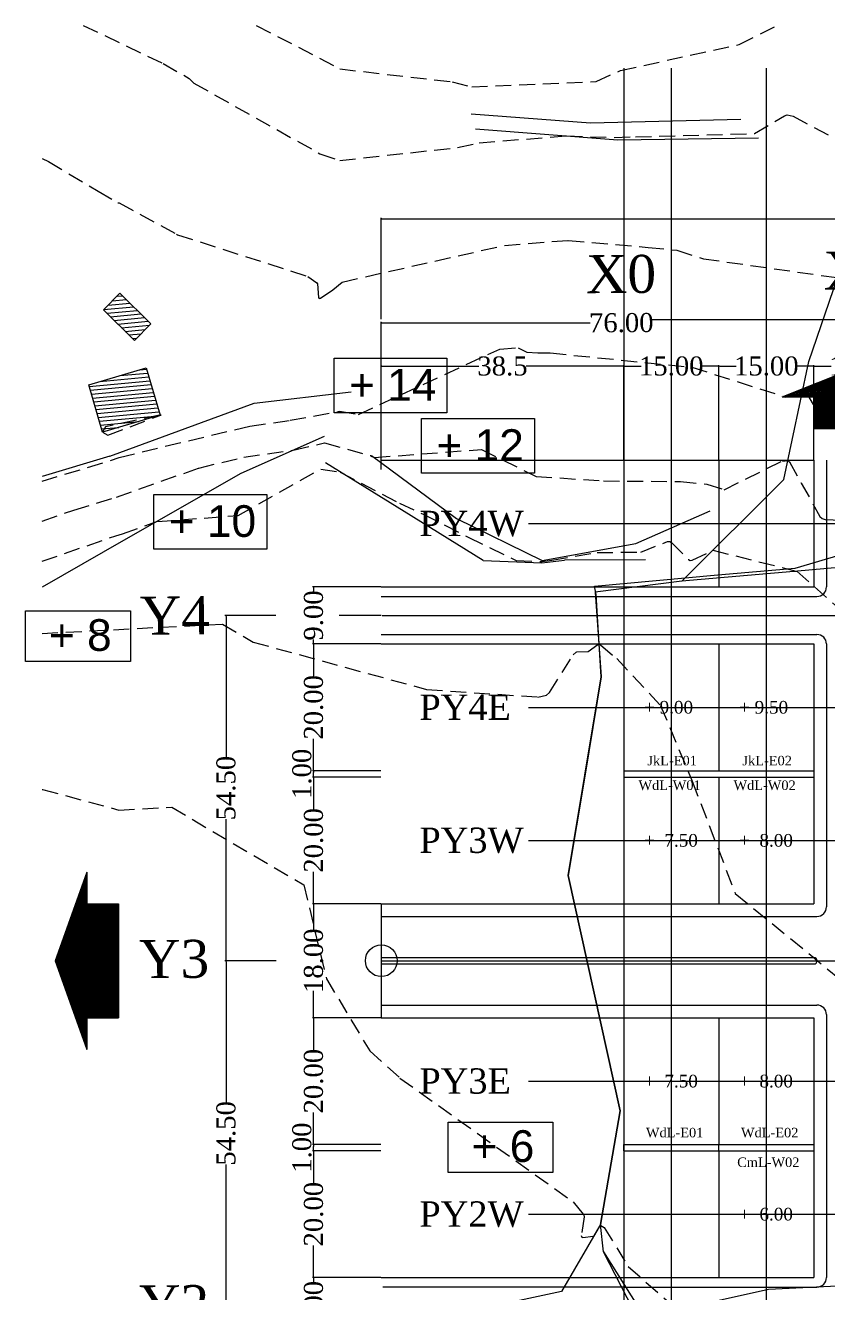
# Model space of a CAD drawing. Extents: x 15746 to 36625, y 87803 to 171760.
# Drawn here: x 15745.6 to 15872.2, y 88442.1 to 88642.1 of the extents above; entities that cross this region are included whole.
import ezdxf

# ---------------------------------------------------------------- set-up
doc = ezdxf.new("R2010")
doc.units = 0
doc.header["$LTSCALE"] = 5
doc.header["$MEASUREMENT"] = 0
doc.linetypes.add('DASHED', pattern=[0.75, 0.5, -0.25])
for name, color, linetype in [('BOUNDARY', 7, 'FENCELINE2'), ('CONTOUR', 254, 'Continuous'), ('Demarcation', 7, 'Continuous'), ('EXISTING BUILDING', 21, 'Continuous'), ('Phase1', 7, 'Continuous'), ('RELIEF', 255, 'Continuous'), ('STREAM & RIVER FRONT', 161, 'Continuous'), ('text', 7, 'Continuous')]:
    doc.layers.add(name, color=color, linetype=linetype)
doc.styles.get("Standard").update_dxf_attribs({"font": 'TIMES.TTF', "height": 3})
doc.linetypes.add('FENCELINE2', pattern='A,0.25,-0.1,[132,ltypeshp.shx,S=0.1,R=0,X=-0.1,Y=0],-0.1,1', length=1.45)
doc.dimstyles.get("Standard").update_dxf_attribs({"dimtxt": 0.2, "dimasz": 0.3, "dimexe": 0.18, "dimexo": 0.0625, "dimgap": 0.09, "dimtad": 0, "dimzin": 0, "dimdsep": 46, "dimtxsty": 'Standard', "dimblk": 'DOT', "dimcen": 0.09, "dimadec": 0, "dimazin": 0, "dimtfac": 1, "dimtofl": 0, "dimtmove": 2, "dimatfit": 2, "dimfxl": 1, "dimtolj": 1, "dimtzin": 0, "dimarcsym": 0})

# ---------------------------------------------------------------- blocks, each defined once
blk = doc.blocks.new('_Dot')
at = {"color": 0, "linetype": 'ByBlock', "lineweight": -2}
blk.add_line((-0.5, 0), (-1, 0), dxfattribs=at)
at = {"color": 0, "linetype": 'ByBlock', "const_width": 0.5}
blk.add_lwpolyline([(-0.25, 0, 1), (0.25, 0, 1)], format="xyb", close=True, dxfattribs=at)
blk = doc.blocks.new('*D49')
at = {"layer": 'Defpoints', "color": 0}
for p in [(15855.03, 88588.34), (15840.03, 88573.49), (15855.03, 88573.49)]:
    blk.add_point(p, dxfattribs=at)
at = {"layer": 'Demarcation', "color": 0, "lineweight": -2}
for p, q in [((15840.03, 88573.55), (15840.03, 88588.52)), ((15840.33, 88588.34), (15842.79, 88588.34)), ((15854.73, 88588.34), (15852.26, 88588.34)), ((15855.03, 88573.55), (15855.03, 88588.52))]:
    blk.add_line(p, q, dxfattribs=at)
at = {"layer": 'Demarcation', "color": 0, "lineweight": -2, "xscale": 0.3000000000000001, "yscale": 0.3000000000000001, "zscale": 0.3000000000000001, "rotation": 180}
blk.add_blockref('_Dot', (15840.03, 88588.34), dxfattribs=at)
at = {"layer": 'Demarcation', "color": 0, "lineweight": -2, "xscale": 0.3000000000000001, "yscale": 0.3000000000000001, "zscale": 0.3000000000000001}
blk.add_blockref('_Dot', (15855.03, 88588.34), dxfattribs=at)
at = {"layer": 'Demarcation', "color": 0, "insert": (15847.53, 88588.34), "char_height": 3, "attachment_point": 5}
blk.add_mtext('\\A1;15.00', dxfattribs=at)
blk = doc.blocks.new('*D50')
at = {"layer": 'Defpoints', "color": 0}
for p in [(15870.03, 88588.34), (15855.03, 88573.49), (15870.03, 88573.49)]:
    blk.add_point(p, dxfattribs=at)
at = {"layer": 'Demarcation', "color": 0, "lineweight": -2}
for p, q in [((15855.03, 88573.55), (15855.03, 88588.52)), ((15855.33, 88588.34), (15857.79, 88588.34)), ((15869.73, 88588.34), (15867.26, 88588.34)), ((15870.03, 88573.55), (15870.03, 88588.52))]:
    blk.add_line(p, q, dxfattribs=at)
at = {"layer": 'Demarcation', "color": 0, "lineweight": -2, "xscale": 0.3000000000000001, "yscale": 0.3000000000000001, "zscale": 0.3000000000000001, "rotation": 180}
blk.add_blockref('_Dot', (15855.03, 88588.34), dxfattribs=at)
at = {"layer": 'Demarcation', "color": 0, "lineweight": -2, "xscale": 0.3000000000000001, "yscale": 0.3000000000000001, "zscale": 0.3000000000000001}
blk.add_blockref('_Dot', (15870.03, 88588.34), dxfattribs=at)
at = {"layer": 'Demarcation', "color": 0, "insert": (15862.53, 88588.34), "char_height": 3, "attachment_point": 5}
blk.add_mtext('\\A1;15.00', dxfattribs=at)
blk = doc.blocks.new('*D68')
at = {"layer": 'Defpoints', "color": 0}
for p in [(15840.03, 88588.34), (15801.76, 88573.49), (15840.03, 88573.49)]:
    blk.add_point(p, dxfattribs=at)
at = {"layer": 'Demarcation', "color": 0, "lineweight": -2}
for p, q in [((15801.76, 88573.55), (15801.76, 88588.52)), ((15802.06, 88588.34), (15817.16, 88588.34)), ((15839.73, 88588.34), (15824.62, 88588.34)), ((15840.03, 88573.55), (15840.03, 88588.52))]:
    blk.add_line(p, q, dxfattribs=at)
at = {"layer": 'Demarcation', "color": 0, "lineweight": -2, "xscale": 0.3000000000000001, "yscale": 0.3000000000000001, "zscale": 0.3000000000000001, "rotation": 180}
blk.add_blockref('_Dot', (15801.76, 88588.34), dxfattribs=at)
at = {"layer": 'Demarcation', "color": 0, "lineweight": -2, "xscale": 0.3000000000000001, "yscale": 0.3000000000000001, "zscale": 0.3000000000000001}
blk.add_blockref('_Dot', (15840.03, 88588.34), dxfattribs=at)
at = {"layer": 'Demarcation', "color": 0, "insert": (15820.89, 88588.34), "char_height": 3, "attachment_point": 5}
blk.add_mtext('\\A1;38.5', dxfattribs=at)
blk = doc.blocks.new('*D71')
at = {"layer": 'Defpoints', "color": 0}
for p in [(16190.16, 88611.6), (15801.76, 88595.68), (16190.16, 88595.68)]:
    blk.add_point(p, dxfattribs=at)
at = {"layer": 'Demarcation', "color": 0, "lineweight": -2}
for p, q in [((15801.76, 88595.74), (15801.76, 88611.78)), ((15802.06, 88611.6), (15989.95, 88611.6)), ((16189.86, 88611.6), (16001.97, 88611.6)), ((16190.16, 88595.74), (16190.16, 88611.78))]:
    blk.add_line(p, q, dxfattribs=at)
at = {"layer": 'Demarcation', "color": 0, "lineweight": -2, "xscale": 0.3000000000000001, "yscale": 0.3000000000000001, "zscale": 0.3000000000000001, "rotation": 180}
blk.add_blockref('_Dot', (15801.76, 88611.6), dxfattribs=at)
at = {"layer": 'Demarcation', "color": 0, "lineweight": -2, "xscale": 0.3000000000000001, "yscale": 0.3000000000000001, "zscale": 0.3000000000000001}
blk.add_blockref('_Dot', (16190.16, 88611.6), dxfattribs=at)
at = {"layer": 'Demarcation', "color": 0, "insert": (15995.96, 88611.6), "char_height": 3, "attachment_point": 5}
blk.add_mtext('\\A1;389.00', dxfattribs=at)
blk = doc.blocks.new('*D74')
at = {"layer": 'Defpoints', "color": 0}
for p in [(15791.09, 88523.49), (15801.76, 88523.49), (15801.76, 88503.49)]:
    blk.add_point(p, dxfattribs=at)
at = {"layer": 'Demarcation', "color": 0, "lineweight": -2}
for p, q in [((15801.69, 88523.49), (15790.91, 88523.49)), ((15791.09, 88523.19), (15791.09, 88518.44)), ((15791.09, 88503.79), (15791.09, 88508.54)), ((15801.69, 88503.49), (15790.91, 88503.49))]:
    blk.add_line(p, q, dxfattribs=at)
at = {"layer": 'Demarcation', "color": 0, "lineweight": -2, "xscale": 0.3000000000000001, "yscale": 0.3000000000000001, "zscale": 0.3000000000000001}
for p, rotation in [((15791.09, 88523.49), 90), ((15791.09, 88503.49), 270)]:
    blk.add_blockref('_Dot', p, dxfattribs=dict(at, rotation=rotation))
at = {"layer": 'Demarcation', "color": 0, "insert": (15791.09, 88513.49), "char_height": 3, "attachment_point": 5, "rotation": 90}
blk.add_mtext('\\A1;20.00', dxfattribs=at)
blk = doc.blocks.new('*D75')
at = {"layer": 'Defpoints', "color": 0}
for p in [(15791.09, 88524.49), (15801.76, 88524.49), (15801.76, 88523.49)]:
    blk.add_point(p, dxfattribs=at)
at = {"layer": 'Demarcation', "color": 0, "lineweight": -2}
for p, q in [((15801.69, 88524.49), (15790.91, 88524.49)), ((15801.69, 88523.49), (15790.91, 88523.49)), ((15791.09, 88523.79), (15791.09, 88524.19))]:
    blk.add_line(p, q, dxfattribs=at)
at = {"layer": 'Demarcation', "color": 0, "lineweight": -2, "xscale": 0.3000000000000001, "yscale": 0.3000000000000001, "zscale": 0.3000000000000001}
for p, rotation in [((15791.09, 88524.49), 90), ((15791.09, 88523.49), 270)]:
    blk.add_blockref('_Dot', p, dxfattribs=dict(at, rotation=rotation))
at = {"layer": 'Demarcation', "color": 0, "insert": (15789.25, 88523.99), "char_height": 3, "attachment_point": 5, "rotation": 90}
blk.add_mtext('\\A1;1.00', dxfattribs=at)
blk = doc.blocks.new('*D76')
at = {"layer": 'Defpoints', "color": 0}
for p in [(15791.09, 88544.49), (15801.76, 88544.49), (15801.69, 88524.49)]:
    blk.add_point(p, dxfattribs=at)
at = {"layer": 'Demarcation', "color": 0, "lineweight": -2}
for p, q in [((15801.69, 88544.49), (15790.91, 88544.49)), ((15791.09, 88544.19), (15791.09, 88539.44)), ((15791.09, 88524.79), (15791.09, 88529.54)), ((15801.63, 88524.49), (15790.91, 88524.49))]:
    blk.add_line(p, q, dxfattribs=at)
at = {"layer": 'Demarcation', "color": 0, "lineweight": -2, "xscale": 0.3000000000000001, "yscale": 0.3000000000000001, "zscale": 0.3000000000000001}
for p, rotation in [((15791.09, 88544.49), 90), ((15791.09, 88524.49), 270)]:
    blk.add_blockref('_Dot', p, dxfattribs=dict(at, rotation=rotation))
at = {"layer": 'Demarcation', "color": 0, "insert": (15791.09, 88534.49), "char_height": 3, "attachment_point": 5, "rotation": 90}
blk.add_mtext('\\A1;20.00', dxfattribs=at)
blk = doc.blocks.new('*D51')
at = {"layer": 'Defpoints', "color": 0}
for p in [(15885.03, 88588.34), (15870.03, 88573.49), (15885.03, 88573.49)]:
    blk.add_point(p, dxfattribs=at)
at = {"layer": 'Demarcation', "color": 0, "lineweight": -2}
for p, q in [((15870.03, 88573.55), (15870.03, 88588.52)), ((15870.33, 88588.34), (15872.79, 88588.34)), ((15884.73, 88588.34), (15882.26, 88588.34)), ((15885.03, 88573.55), (15885.03, 88588.52))]:
    blk.add_line(p, q, dxfattribs=at)
at = {"layer": 'Demarcation', "color": 0, "lineweight": -2, "xscale": 0.3000000000000001, "yscale": 0.3000000000000001, "zscale": 0.3000000000000001, "rotation": 180}
blk.add_blockref('_Dot', (15870.03, 88588.34), dxfattribs=at)
at = {"layer": 'Demarcation', "color": 0, "lineweight": -2, "xscale": 0.3000000000000001, "yscale": 0.3000000000000001, "zscale": 0.3000000000000001}
blk.add_blockref('_Dot', (15885.03, 88588.34), dxfattribs=at)
at = {"layer": 'Demarcation', "color": 0, "insert": (15877.53, 88588.34), "char_height": 3, "attachment_point": 5}
blk.add_mtext('\\A1;15.00', dxfattribs=at)
blk = doc.blocks.new('*D77')
at = {"layer": 'Defpoints', "color": 0}
for p in [(15791.09, 88553.49), (15801.76, 88553.49), (15801.76, 88544.49)]:
    blk.add_point(p, dxfattribs=at)
at = {"layer": 'Demarcation', "color": 0, "lineweight": -2}
for p, q in [((15801.69, 88553.49), (15790.91, 88553.49)), ((15791.09, 88553.19), (15791.09, 88552.79)), ((15801.69, 88544.49), (15790.91, 88544.49)), ((15791.09, 88544.79), (15791.09, 88545.19))]:
    blk.add_line(p, q, dxfattribs=at)
at = {"layer": 'Demarcation', "color": 0, "lineweight": -2, "xscale": 0.3000000000000001, "yscale": 0.3000000000000001, "zscale": 0.3000000000000001}
for p, rotation in [((15791.09, 88553.49), 90), ((15791.09, 88544.49), 270)]:
    blk.add_blockref('_Dot', p, dxfattribs=dict(at, rotation=rotation))
at = {"layer": 'Demarcation', "color": 0, "insert": (15791.09, 88548.99), "char_height": 3, "attachment_point": 5, "rotation": 90}
blk.add_mtext('\\A1;9.00', dxfattribs=at)
blk = doc.blocks.new('*D78')
at = {"layer": 'Defpoints', "color": 0}
for p in [(15777.27, 88548.99), (15785.16, 88548.99), (15785.16, 88494.49)]:
    blk.add_point(p, dxfattribs=at)
at = {"layer": 'Demarcation', "color": 0, "lineweight": -2}
for p, q in [((15785.1, 88548.99), (15777.09, 88548.99)), ((15777.27, 88548.69), (15777.27, 88526.63)), ((15777.27, 88494.79), (15777.27, 88516.85)), ((15785.1, 88494.49), (15777.09, 88494.49))]:
    blk.add_line(p, q, dxfattribs=at)
at = {"layer": 'Demarcation', "color": 0, "lineweight": -2, "xscale": 0.3000000000000001, "yscale": 0.3000000000000001, "zscale": 0.3000000000000001}
for p, rotation in [((15777.27, 88548.99), 90), ((15777.27, 88494.49), 270)]:
    blk.add_blockref('_Dot', p, dxfattribs=dict(at, rotation=rotation))
at = {"layer": 'Demarcation', "color": 0, "insert": (15777.27, 88521.74), "char_height": 3, "attachment_point": 5, "rotation": 90}
blk.add_mtext('\\A1;54.50', dxfattribs=at)
blk = doc.blocks.new('*D83')
at = {"layer": 'Defpoints', "color": 0}
for p in [(15791.09, 88444.49), (15801.76, 88444.49), (15801.76, 88435.49)]:
    blk.add_point(p, dxfattribs=at)
at = {"layer": 'Demarcation', "color": 0, "lineweight": -2}
for p, q in [((15801.69, 88444.49), (15790.91, 88444.49)), ((15791.09, 88444.19), (15791.09, 88443.79)), ((15801.69, 88435.49), (15790.91, 88435.49)), ((15791.09, 88435.79), (15791.09, 88436.19))]:
    blk.add_line(p, q, dxfattribs=at)
at = {"layer": 'Demarcation', "color": 0, "lineweight": -2, "xscale": 0.3000000000000001, "yscale": 0.3000000000000001, "zscale": 0.3000000000000001}
for p, rotation in [((15791.09, 88444.49), 90), ((15791.09, 88435.49), 270)]:
    blk.add_blockref('_Dot', p, dxfattribs=dict(at, rotation=rotation))
at = {"layer": 'Demarcation', "color": 0, "insert": (15791.09, 88439.99), "char_height": 3, "attachment_point": 5, "rotation": 90}
blk.add_mtext('\\A1;9.00', dxfattribs=at)
blk = doc.blocks.new('*D84')
at = {"layer": 'Defpoints', "color": 0}
for p in [(15791.09, 88464.49), (15801.76, 88464.49), (15801.76, 88444.49)]:
    blk.add_point(p, dxfattribs=at)
at = {"layer": 'Demarcation', "color": 0, "lineweight": -2}
for p, q in [((15801.69, 88464.49), (15790.91, 88464.49)), ((15791.09, 88464.19), (15791.09, 88459.44)), ((15791.09, 88444.79), (15791.09, 88449.54)), ((15801.69, 88444.49), (15790.91, 88444.49))]:
    blk.add_line(p, q, dxfattribs=at)
at = {"layer": 'Demarcation', "color": 0, "lineweight": -2, "xscale": 0.3000000000000001, "yscale": 0.3000000000000001, "zscale": 0.3000000000000001}
for p, rotation in [((15791.09, 88464.49), 90), ((15791.09, 88444.49), 270)]:
    blk.add_blockref('_Dot', p, dxfattribs=dict(at, rotation=rotation))
at = {"layer": 'Demarcation', "color": 0, "insert": (15791.09, 88454.49), "char_height": 3, "attachment_point": 5, "rotation": 90}
blk.add_mtext('\\A1;20.00', dxfattribs=at)
blk = doc.blocks.new('*D85')
at = {"layer": 'Defpoints', "color": 0}
for p in [(15791.09, 88465.49), (15801.76, 88465.49), (15801.76, 88464.49)]:
    blk.add_point(p, dxfattribs=at)
at = {"layer": 'Demarcation', "color": 0, "lineweight": -2}
for p, q in [((15801.69, 88465.49), (15790.91, 88465.49)), ((15801.69, 88464.49), (15790.91, 88464.49)), ((15791.09, 88464.79), (15791.09, 88465.19))]:
    blk.add_line(p, q, dxfattribs=at)
at = {"layer": 'Demarcation', "color": 0, "lineweight": -2, "xscale": 0.3000000000000001, "yscale": 0.3000000000000001, "zscale": 0.3000000000000001}
for p, rotation in [((15791.09, 88465.49), 90), ((15791.09, 88464.49), 270)]:
    blk.add_blockref('_Dot', p, dxfattribs=dict(at, rotation=rotation))
at = {"layer": 'Demarcation', "color": 0, "insert": (15789.25, 88464.99), "char_height": 3, "attachment_point": 5, "rotation": 90}
blk.add_mtext('\\A1;1.00', dxfattribs=at)
blk = doc.blocks.new('*D86')
at = {"layer": 'Defpoints', "color": 0}
for p in [(15791.09, 88485.49), (15801.76, 88485.49), (15801.76, 88465.49)]:
    blk.add_point(p, dxfattribs=at)
at = {"layer": 'Demarcation', "color": 0, "lineweight": -2}
for p, q in [((15801.69, 88485.49), (15790.91, 88485.49)), ((15791.09, 88485.19), (15791.09, 88480.44)), ((15791.09, 88465.79), (15791.09, 88470.54)), ((15801.69, 88465.49), (15790.91, 88465.49))]:
    blk.add_line(p, q, dxfattribs=at)
at = {"layer": 'Demarcation', "color": 0, "lineweight": -2, "xscale": 0.3000000000000001, "yscale": 0.3000000000000001, "zscale": 0.3000000000000001}
for p, rotation in [((15791.09, 88485.49), 90), ((15791.09, 88465.49), 270)]:
    blk.add_blockref('_Dot', p, dxfattribs=dict(at, rotation=rotation))
at = {"layer": 'Demarcation', "color": 0, "insert": (15791.09, 88475.49), "char_height": 3, "attachment_point": 5, "rotation": 90}
blk.add_mtext('\\A1;20.00', dxfattribs=at)
blk = doc.blocks.new('*D87')
at = {"layer": 'Defpoints', "color": 0}
for p in [(15791.09, 88503.49), (15801.76, 88503.49), (15801.76, 88485.49)]:
    blk.add_point(p, dxfattribs=at)
at = {"layer": 'Demarcation', "color": 0, "lineweight": -2}
for p, q in [((15801.69, 88503.49), (15790.91, 88503.49)), ((15791.09, 88503.19), (15791.09, 88499.23)), ((15791.09, 88485.79), (15791.09, 88489.76)), ((15801.69, 88485.49), (15790.91, 88485.49))]:
    blk.add_line(p, q, dxfattribs=at)
at = {"layer": 'Demarcation', "color": 0, "lineweight": -2, "xscale": 0.3000000000000001, "yscale": 0.3000000000000001, "zscale": 0.3000000000000001}
for p, rotation in [((15791.09, 88503.49), 90), ((15791.09, 88485.49), 270)]:
    blk.add_blockref('_Dot', p, dxfattribs=dict(at, rotation=rotation))
at = {"layer": 'Demarcation', "color": 0, "insert": (15791.09, 88494.49), "char_height": 3, "attachment_point": 5, "rotation": 90}
blk.add_mtext('\\A1;18.00', dxfattribs=at)
blk = doc.blocks.new('*D89')
at = {"layer": 'Defpoints', "color": 0}
for p in [(15777.27, 88494.49), (15777.27, 88494.49), (15785.1, 88439.99)]:
    blk.add_point(p, dxfattribs=at)
at = {"layer": 'Demarcation', "color": 0, "lineweight": -2}
for p, q in [((15777.21, 88494.49), (15777.09, 88494.49)), ((15777.27, 88494.19), (15777.27, 88472.13)), ((15777.27, 88440.29), (15777.27, 88462.35)), ((15785.04, 88439.99), (15777.09, 88439.99))]:
    blk.add_line(p, q, dxfattribs=at)
at = {"layer": 'Demarcation', "color": 0, "lineweight": -2, "xscale": 0.3000000000000001, "yscale": 0.3000000000000001, "zscale": 0.3000000000000001}
for p, rotation in [((15777.27, 88494.49), 90), ((15777.27, 88439.99), 270)]:
    blk.add_blockref('_Dot', p, dxfattribs=dict(at, rotation=rotation))
at = {"layer": 'Demarcation', "color": 0, "insert": (15777.27, 88467.24), "char_height": 3, "attachment_point": 5, "rotation": 90}
blk.add_mtext('\\A1;54.50', dxfattribs=at)

msp = doc.modelspace()

# ---------------------------------------------------------------- hatches: boundary and pattern name
at = {"layer": 'EXISTING BUILDING'}
h = msp.add_hatch(dxfattribs=at)
h.set_pattern_fill('ANSI31', color=256, scale=5, angle=-39.67767, style=0)
h.set_pattern_definition([(5.3223326, (-54437.6184, 31781.70936), (-0.0579741825, 0.6223053866), [])])
h.paths.add_polyline_path([(15766.848, 88580.584), (15757.779, 88577.926), (15755.585, 88585.414), (15764.653, 88588.072)])
h.paths.add_polyline_path([(15762.83, 88592.378), (15765.373, 88595.016), (15760.527, 88599.839), (15757.943, 88597.243)])
at = {"layer": 'Phase1'}
h = msp.add_hatch(dxfattribs=at)
h.set_pattern_fill('ANSI31', color=254, angle=-39.67767, style=0)
h.set_pattern_definition([(5.32233263, (-54254.09549, 31629.46651), (-0.0115948365, 0.12446107732), [])])
h.paths.add_polyline_path([(15885.026, 88583.49), (15885.026, 88578.49), (15870.026, 88578.49), (15870.026, 88583.49), (15865.026, 88583.49), (15877.526, 88588.49), (15890.026, 88583.49)])
h.paths.add_polyline_path([(15945.026, 88578.49), (15960.026, 88578.49), (15960.026, 88583.49), (15965.026, 88583.49), (15952.526, 88588.49), (15940.026, 88583.49), (15945.026, 88583.49)])
h.paths.add_polyline_path([(16027.526, 88588.49), (16040.026, 88583.49), (16035.026, 88583.49), (16035.026, 88578.49), (16020.026, 88578.49), (16020.026, 88583.49), (16015.026, 88583.49)])
h.paths.add_polyline_path([(16102.526, 88589.489), (16115.026, 88584.489), (16110.026, 88584.489), (16110.026, 88579.489), (16095.026, 88579.489), (16095.026, 88584.489), (16090.026, 88584.489)])
h = msp.add_hatch(dxfattribs=at)
h.set_pattern_fill('ANSI31', color=254, angle=-39.67767, style=0)
h.set_pattern_definition([(5.32233263, (-54290.56612, 31629.46651), (-0.0115948365, 0.12446107732), [])])
h.paths.add_polyline_path([(15755.287, 88503.49), (15760.287, 88503.49), (15760.287, 88485.49), (15755.287, 88485.49), (15755.287, 88480.49), (15750.287, 88494.49), (15755.287, 88508.49)])

# ---------------------------------------------------------------- linework, layer by layer
for p, q in [((15840.026, 88635.394), (15840.026, 88304.99)), ((15801.882, 88548.99), (16223.476, 88548.99)), ((15801.757, 88494.49), (16223.476, 88494.49))]:
    msp.add_line(p, q)
at = {"color": 254}
for p, q in [((15847.526, 88635.394), (15847.526, 88309.99)), ((15862.526, 88635.394), (15862.526, 88309.99)), ((15825.026, 88563.49), (16185.026, 88563.49)), ((15825.026, 88534.49), (16185.026, 88534.49)), ((15825.026, 88513.49), (16185.026, 88513.49)), ((15825.026, 88475.49), (16185.026, 88475.49)), ((15825.026, 88454.49), (16185.026, 88454.49))]:
    msp.add_line(p, q, dxfattribs=at)
at = {"layer": 'BOUNDARY'}
msp.add_lwpolyline([(15842.415, 88437.719), (15836.816, 88448.558), (15836.372, 88452.866), (15839.47, 88470.779), (15831.255, 88507.966), (15836.475, 88539.291), (15835.689, 88552.32), (15835.392, 88553.598), (15854.873, 88555.419), (15867.108, 88556.466), (15898.02, 88565.611), (15934.237, 88579.333), (15962.127, 88576.398)], dxfattribs=at)
at = {"layer": 'CONTOUR', "color": 253, "linetype": 'DASHED'}
for points in [[(15754.736, 88642.138), (15767.327, 88636.117), (15771.436, 88633.771), (15772.185, 88633.008), (15792.083, 88621.869), (15795.218, 88620.818), (15813.82, 88622.843), (15817.189, 88623.604), (15831.019, 88624.692), (15838.545, 88624.421), (15841.889, 88624.548), (15860.683, 88625.048), (15865.383, 88627.878), (15865.805, 88627.997), (15866.76, 88627.783), (15877.57, 88622.057)], [(15782.043, 88642.138), (15795.232, 88635.256), (15812.936, 88633.231), (15816.045, 88632.437), (15835.685, 88633.278), (15839.536, 88635.01), (15858.251, 88639.114), (15864.248, 88642.138)], [(15748.245, 88621.127), (15749.226, 88620.639), (15757.095, 88615.956), (15760.178, 88614.148), (15760.395, 88614.136), (15769.429, 88609.194), (15769.6, 88609.096), (15790.182, 88602.505), (15791.613, 88601.514), (15791.689, 88601.343), (15791.848, 88599.205), (15791.97, 88599.041), (15792.179, 88599.053), (15794.145, 88600.382), (15795.598, 88601.625), (15821.218, 88607.412), (15831.282, 88608.203), (15843.879, 88607.098), (15848.409, 88606.643), (15852.614, 88605.304), (15873.762, 88602.296)], [(15748.245, 88570.179), (15759.016, 88573.46), (15760.387, 88573.944), (15781.022, 88578.892), (15787.392, 88579.801), (15795.157, 88581.22), (15798.15, 88580.739), (15820.46, 88591.03), (15823.346, 88591.246), (15824.746, 88590.557), (15826.474, 88590.442), (15828.444, 88590.427), (15850.776, 88588.183), (15865.563, 88583.475), (15868.098, 88584.725), (15868.332, 88584.74), (15868.676, 88584.471), (15871.259, 88579.882), (15888.815, 88574.062)], [(15757.78, 88577.926), (15758.619, 88577.467), (15766.816, 88580.557), (15767.029, 88580.591), (15767.042, 88580.608), (15767.028, 88580.622), (15766.834, 88580.629), (15766.78, 88580.612), (15758.235, 88578.765), (15757.78, 88577.926)], [(15748.245, 88563.897), (15753.259, 88565.629), (15759.971, 88567.674), (15772.966, 88572.267), (15780.088, 88573.975), (15787.876, 88575.086), (15792.799, 88576.24), (15800.07, 88574.227), (15800.341, 88574.083), (15800.684, 88573.925), (15817.557, 88575.192), (15826.198, 88570.942), (15836.844, 88570.229), (15848.994, 88570.14), (15853.144, 88569.723), (15855.892, 88568.848), (15865.068, 88573.373), (15865.916, 88573.427), (15866.166, 88573.231), (15868.046, 88569.891), (15871, 88564.635), (15871.337, 88564.291), (15871.841, 88564.13), (15878.452, 88563.825)], [(15748.245, 88557.55), (15759.869, 88561.566), (15760.927, 88561.888), (15766.345, 88563.804), (15779.154, 88564.767), (15792.22, 88572.099), (15795.286, 88571.631), (15804.624, 88566.717), (15808.373, 88564.983), (15815.491, 88561.368), (15823.029, 88557.687), (15827.147, 88557.518), (15828.67, 88557.706), (15835.823, 88558.932), (15842.734, 88558.998), (15846.933, 88560.645), (15847.295, 88560.673), (15847.588, 88560.523), (15850.227, 88557.824), (15850.524, 88557.678), (15850.817, 88557.717), (15854.099, 88559.293), (15866.883, 88556.099), (15866.93, 88556.015), (15866.935, 88556.01), (15866.964, 88556.001), (15867.348, 88555.982), (15880.273, 88544.533)], [(15748.245, 88546.163), (15776.729, 88547.636), (15781.566, 88544.792), (15808.924, 88537.304), (15826.475, 88536.12), (15827.855, 88536.41), (15828.317, 88536.812), (15832.06, 88542.796), (15832.51, 88543.206), (15832.644, 88543.244), (15834.393, 88543.287), (15835.954, 88544.396), (15836.105, 88544.439), (15836.36, 88544.344), (15838.92, 88542.193), (15845.855, 88534.751), (15850.834, 88522.818), (15857.626, 88505.097), (15877.503, 88488.869)], [(15748.245, 88521.547), (15748.295, 88521.528), (15760.34, 88518.284), (15768.708, 88518.716), (15789.53, 88506.469), (15793.119, 88491.622), (15799.936, 88480.278), (15804.702, 88475.984), (15832.068, 88456.43), (15833.751, 88454.322), (15833.793, 88454.067), (15833.328, 88451.121), (15833.423, 88450.861), (15833.568, 88450.811), (15835.197, 88451.032), (15835.331, 88451.078), (15835.433, 88451.177), (15836.252, 88452.615), (15836.391, 88452.69), (15836.951, 88452.394), (15840.731, 88446.258), (15849.357, 88438.653)]]:
    msp.add_lwpolyline(points, dxfattribs=at)
at = {"layer": 'CONTOUR', "color": 7}
for points in [[(15794.326, 88589.593), (15812.137, 88589.593), (15812.137, 88580.962), (15794.326, 88580.962)], [(15808.114, 88580.084), (15825.925, 88580.084), (15825.925, 88571.453), (15808.114, 88571.453)], [(15765.874, 88568.094), (15783.685, 88568.094), (15783.685, 88559.463), (15765.874, 88559.463)], [(15745.591, 88549.7), (15762.16, 88549.7), (15762.16, 88541.722), (15745.591, 88541.722)], [(15812.296, 88469.034), (15828.865, 88469.034), (15828.865, 88461.055), (15812.296, 88461.055)]]:
    msp.add_lwpolyline(points, close=True, dxfattribs=at)
at = {"layer": 'Demarcation'}
for p, q in [((15801.757, 88572.053), (15801.757, 88595.357)), ((15877.226, 88595.677), (15844.534, 88595.677)), ((15802.057, 88595.177), (15834.749, 88595.177)), ((15801.726, 88548.99), (15795.096, 88548.99)), ((15801.757, 88496.99), (15801.757, 88491.99)), ((15801.757, 88496.99), (15801.757, 88491.99)), ((15801.757, 88496.99), (15801.757, 88491.99)), ((15801.757, 88496.99), (15801.757, 88491.99)), ((15801.757, 88496.99), (15801.757, 88491.99)), ((15785.162, 88494.49), (15777.092, 88494.49)), ((15801.695, 88494.49), (15801.757, 88494.49))]:
    msp.add_line(p, q, dxfattribs=at)
at = {"layer": 'EXISTING BUILDING'}
msp.add_line((15764.653, 88588.072), (15766.848, 88580.584), dxfattribs=at)
for points in [[(15762.83, 88592.378), (15757.943, 88597.243), (15760.527, 88599.839)], [(15762.83, 88592.378), (15765.373, 88595.016), (15760.527, 88599.839), (15757.943, 88597.243), (15762.83, 88592.378)], [(15762.83, 88592.378), (15765.373, 88595.016), (15760.527, 88599.839)], [(15766.848, 88580.584), (15757.779, 88577.926), (15755.585, 88585.414), (15764.653, 88588.072), (15766.848, 88580.584)]]:
    msp.add_lwpolyline(points, dxfattribs=at)
at = {"layer": 'Phase1', "color": 254}
for p, q in [((15865.026, 88583.49), (15877.526, 88588.49)), ((15865.026, 88583.49), (15870.026, 88583.49)), ((15870.026, 88583.49), (15870.026, 88578.49)), ((15870.026, 88578.49), (15885.026, 88578.49)), ((15801.757, 88573.49), (15870.026, 88573.49)), ((15840.026, 88573.49), (15840.026, 88553.49)), ((15855.026, 88573.49), (15855.026, 88553.49)), ((15801.757, 88553.49), (15840.026, 88553.49)), ((15801.757, 88551.99), (15840.026, 88551.99)), ((15801.757, 88545.99), (15840.026, 88545.99)), ((15801.757, 88544.49), (15840.026, 88544.49)), ((15755.287, 88508.49), (15750.287, 88494.49)), ((15755.287, 88508.49), (15755.287, 88503.49)), ((15755.287, 88503.49), (15760.287, 88503.49)), ((15760.287, 88503.49), (15760.287, 88485.49)), ((15750.287, 88494.49), (15755.287, 88480.49)), ((15755.287, 88485.49), (15755.287, 88480.49)), ((15755.287, 88485.49), (15760.287, 88485.49)), ((15840.026, 88464.49), (15840.026, 88465.49)), ((15840.026, 88464.49), (15855.026, 88464.49)), ((15840.026, 88464.49), (15840.026, 88444.49)), ((15801.757, 88444.49), (15840.026, 88444.49)), ((15840.026, 88442.99), (15802.034, 88442.99))]:
    msp.add_line(p, q, dxfattribs=at)
at = {"layer": 'Phase1'}
for p, q in [((15870.026, 88573.49), (15870.026, 88553.49)), ((15872.026, 88573.49), (15872.026, 88553.49)), ((15840.026, 88553.49), (15870.026, 88553.49)), ((15840.026, 88551.99), (15870.526, 88551.99)), ((15840.026, 88545.99), (15870.526, 88545.99)), ((15840.026, 88544.49), (15840.026, 88503.49)), ((15840.026, 88544.49), (15870.026, 88544.49)), ((15855.026, 88544.49), (15855.026, 88524.49)), ((15870.026, 88544.49), (15870.026, 88503.49)), ((15872.026, 88544.49), (15872.026, 88502.99)), ((15840.026, 88524.49), (15870.026, 88524.49)), ((15840.026, 88523.49), (15870.026, 88523.49)), ((15855.026, 88523.49), (15855.026, 88503.49)), ((15801.757, 88503.49), (15840.026, 88503.49)), ((15801.757, 88503.49), (15801.757, 88485.49)), ((15840.026, 88503.49), (15870.026, 88503.49)), ((15801.757, 88501.49), (15870.526, 88501.49)), ((15801.757, 88494.99), (15870.026, 88494.99)), ((15801.757, 88493.99), (15870.026, 88493.99)), ((15801.757, 88487.49), (15870.526, 88487.49)), ((15801.757, 88485.49), (15840.026, 88485.49)), ((15840.026, 88485.49), (15840.026, 88465.49)), ((15840.026, 88485.49), (15870.026, 88485.49)), ((15855.026, 88485.49), (15855.026, 88465.49)), ((15870.026, 88485.49), (15870.026, 88444.49)), ((15872.026, 88485.99), (15872.026, 88444.49)), ((15840.026, 88465.49), (15870.026, 88465.49)), ((15855.026, 88464.49), (15855.026, 88465.49)), ((15855.026, 88464.49), (15870.026, 88464.49)), ((15855.026, 88464.49), (15855.026, 88444.49)), ((15840.026, 88444.49), (15855.026, 88444.49)), ((15840.026, 88444.49), (15840.026, 88435.49)), ((15855.026, 88444.49), (15870.026, 88444.49)), ((15840.026, 88442.99), (15870.526, 88442.99))]:
    msp.add_line(p, q, dxfattribs=at)
msp.add_circle((15801.757, 88494.49), 2.5, dxfattribs=at)
for centre, radius, start, end in [((15870.526, 88553.49), 1.5, 270, 0), ((15870.526, 88544.49), 1.5, 0, 90), ((15870.526, 88502.99), 1.5, 270, 0), ((15870.026, 88494.49), 0.5, 270, 90), ((15870.526, 88485.99), 1.5, 0, 90), ((15870.526, 88444.49), 1.5, 270, 0)]:
    msp.add_arc(centre, radius, start, end, dxfattribs=at)
at = {"layer": 'RELIEF'}
for p, q in [((15792.749, 88577.266), (15779.595, 88571.384)), ((15758.903, 88574.143), (15748.245, 88570.95)), ((15843.473, 88557.78), (15830.661, 88557.735))]:
    msp.add_line(p, q, dxfattribs=at)
for points in [[(15815.933, 88628.178), (15834.775, 88626.765), (15858.51, 88627.339)], [(15816.646, 88625.784), (15839.094, 88624.079), (15861.307, 88624.391)], [(15758.903, 88574.143), (15781.707, 88582.492), (15797.012, 88584.268)], [(15800.242, 88574.255), (15813.624, 88564.283), (15827.179, 88557.686), (15841.915, 88560.347), (15853.684, 88565.51)], [(15779.595, 88571.384), (15761.105, 88560.807), (15748.245, 88553.449)], [(15817.848, 88557.689), (15805.4, 88565.382), (15792.952, 88573.074)], [(15817.848, 88557.689), (15827.102, 88557.294), (15830.661, 88557.735)], [(15851.282, 88440.064), (15862.852, 88442.68), (15876.989, 88443.312), (15890.439, 88444.038), (15906.839, 88446.189), (15922.59, 88445.525), (15944.951, 88441.858), (15960.3, 88439.217)]]:
    msp.add_lwpolyline(points, dxfattribs=at)
at = {"layer": 'STREAM & RIVER FRONT'}
msp.add_line((15849.2, 88554.4), (15865.282, 88570.462), dxfattribs=at)
for points in [[(15865.282, 88570.462), (15869.254, 88589.059), (15873.767, 88602.296), (15880.028, 88621.705), (15885.796, 88642.138)], [(15950.087, 88589.219), (15935.956, 88583.539), (15921.824, 88577.858), (15903.212, 88567.673), (15884.599, 88557.488), (15866.9, 88555.944), (15849.2, 88554.4), (15835.514, 88552.66), (15836.475, 88539.291), (15833.865, 88523.628), (15831.255, 88507.966), (15835.362, 88489.372), (15839.47, 88470.779), (15836.372, 88452.866), (15830.197, 88442.262), (15816.496, 88439.357), (15798.752, 88435.016)], [(15836.816, 88448.558), (15846.439, 88433.246), (15857.301, 88419.629), (15856.579, 88406.959), (15855.857, 88394.29), (15853.184, 88374.112)]]:
    msp.add_lwpolyline(points, dxfattribs=at)

# ---------------------------------------------------------------- block references
at = {"layer": 'Demarcation', "xscale": 0.3000000000000001, "yscale": 0.3000000000000001, "zscale": 0.3000000000000001, "rotation": 180.0000000000156}
msp.add_blockref('_Dot', (15801.757, 88595.177), dxfattribs=at)

# ---------------------------------------------------------------- texts
at = {"color": 7, "char_height": 2, "width": 9.1695, "attachment_point": 1}
for s, insert in [('+ 9.00', (15843.231, 88535.502)), ('+ 9.50', (15858.231, 88535.497)), ('+  7.50', (15843.231, 88514.497)), ('+  8.00', (15858.231, 88514.497)), ('+  7.50', (15843.231, 88476.497)), ('+  8.00', (15858.231, 88476.497)), ('+  6.00', (15858.231, 88455.497))]:
    msp.add_mtext(s, dxfattribs=dict(at, insert=insert))
at = {"layer": 'CONTOUR', "color": 7, "char_height": 5, "attachment_point": 1}
for s, insert, width in [('{\\fArial|b0|i0|c0|p32;+ 14}', (15796.684, 88587.892), 14.7847), ('{\\fArial|b0|i0|c0|p32;+ 12}', (15810.472, 88578.383), 14.7847), ('{\\fArial|b0|i0|c0|p32;+ 10}', (15768.232, 88566.393), 14.7847), ('{\\fArial|b0|i0|c0|p32;+ 8}', (15749.308, 88548.402), 11.8409), ('{\\fArial|b0|i0|c0|p32;+ 6}', (15816.013, 88467.736), 11.8409)]:
    msp.add_mtext(s, dxfattribs=dict(at, insert=insert, width=width))
at = {"layer": 'Demarcation', "char_height": 6, "width": 11.9196, "attachment_point": 1, "rotation": 0.32233}
for s, insert in [('X0', (15834.048, 88605.856)), ('X1', (15871.548, 88606.418)), ('Y4', (15763.624, 88551.96)), ('Y3', (15763.511, 88497.751)), ('Y2', (15763.511, 88443.251))]:
    msp.add_mtext(s, dxfattribs=dict(at, insert=insert))
at = {"layer": 'Demarcation', "insert": (15839.642, 88595.177), "char_height": 3, "attachment_point": 5, "rotation": 0.32233}
msp.add_mtext('76.00', dxfattribs=at)
at = {"layer": 'Demarcation', "char_height": 4, "width": 16.3076, "attachment_point": 1}
for s, insert in [('PY4W', (15807.787, 88565.515)), ('PY4E', (15807.787, 88536.515)), ('PY3W', (15807.787, 88515.515)), ('PY3E', (15807.787, 88477.515)), ('PY2W', (15807.787, 88456.515))]:
    msp.add_mtext(s, dxfattribs=dict(at, insert=insert))
at = {"layer": 'text', "char_height": 1.5, "attachment_point": 1, "line_spacing_factor": 1.5}
for s, insert, width in [('JkL-E01', (15843.773, 88526.833), 8.0699), ('JkL-E02', (15858.773, 88526.833), 8.0699), ('WdL-W01', (15842.361, 88522.944), 9.81021), ('WdL-W02', (15857.361, 88522.944), 9.8102), ('WdL-E01', (15843.537, 88468.121), 8.91699), ('WdL-E02', (15858.537, 88468.121), 8.917), ('CmL-W02', (15857.942, 88463.437), 9.8102)]:
    msp.add_mtext(s, dxfattribs=dict(at, insert=insert, width=width))

# ---------------------------------------------------------------- dimensions: what is measured, and where the dimension line sits
at = {"layer": 'Demarcation'}
for p1, p2, distance, text, picture, middle in [((15801.757, 88595.677), (16190.157, 88595.677), 15.922, '389.00', '*D71', (15995.957, 88611.6)), ((15801.757, 88573.49), (15840.026, 88573.49), 14.855, '38.5', '*D68', (15820.892, 88588.345))]:
    dim = msp.add_aligned_dim(p1=p1, p2=p2, distance=distance, text=text, dimstyle='Standard', dxfattribs=at)
    dim.commit()
    dim.dimension.update_dxf_attribs({"geometry": picture, "text_midpoint": middle})
dim = msp.add_aligned_dim(p1=(15840.026, 88573.49), p2=(15855.026, 88573.49), distance=14.855, dimstyle='Standard', dxfattribs=at)
dim.commit()
dim.dimension.update_dxf_attribs({"geometry": '*D49', "text_midpoint": (15847.526, 88588.345)})
for base, p1, p2, angle, picture, middle in [((15870.026, 88588.345), (15855.026, 88573.49), (15870.026, 88573.49), 180, '*D50', (15862.526, 88588.345)), ((15885.026, 88588.345), (15870.026, 88573.49), (15885.026, 88573.49), 180, '*D51', (15877.526, 88588.345)), ((15791.092, 88553.49), (15801.757, 88544.49), (15801.757, 88553.49), 90, '*D77', (15791.092, 88548.99)), ((15777.272, 88548.99), (15785.162, 88494.49), (15785.162, 88548.99), 90, '*D78', (15777.272, 88521.74)), ((15791.092, 88544.49), (15801.695, 88524.49), (15801.757, 88544.49), 90, '*D76', (15791.092, 88534.49)), ((15791.092, 88524.49), (15801.757, 88523.49), (15801.757, 88524.49), 90, '*D75', (15789.247, 88523.99)), ((15791.092, 88523.49), (15801.757, 88503.49), (15801.757, 88523.49), 90, '*D74', (15791.092, 88513.49)), ((15791.092, 88503.49), (15801.757, 88485.49), (15801.757, 88503.49), 90, '*D87', (15791.092, 88494.49)), ((15777.272, 88494.49), (15785.099, 88439.99), (15777.272, 88494.49), 90, '*D89', (15777.272, 88467.24)), ((15791.092, 88485.49), (15801.757, 88465.49), (15801.757, 88485.49), 90, '*D86', (15791.092, 88475.49)), ((15791.092, 88465.49), (15801.757, 88464.49), (15801.757, 88465.49), 90, '*D85', (15789.247, 88464.99)), ((15791.092, 88464.49), (15801.757, 88444.49), (15801.757, 88464.49), 90, '*D84', (15791.092, 88454.49)), ((15791.092, 88444.49), (15801.757, 88435.49), (15801.757, 88444.49), 90, '*D83', (15791.092, 88439.99))]:
    dim = msp.add_linear_dim(base=base, p1=p1, p2=p2, angle=angle, dimstyle='Standard', dxfattribs=at)
    dim.commit()
    dim.dimension.update_dxf_attribs({"geometry": picture, "text_midpoint": middle})

doc.saveas('drawing.dxf')
